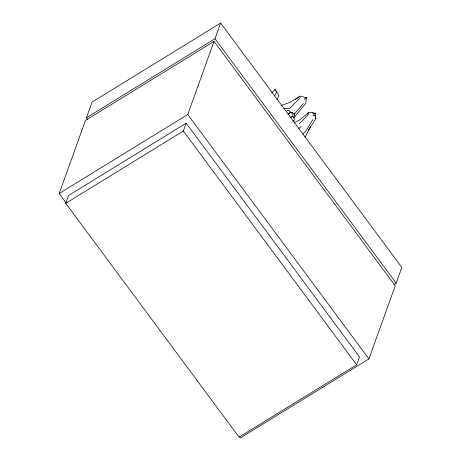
<?xml version="1.0" encoding="UTF-8"?>
<svg xmlns="http://www.w3.org/2000/svg" width="461" height="461" viewBox="0 0 461 461"><rect width="100%" height="100%" fill="white"/><g stroke="black" fill="none" stroke-linecap="round" stroke-linejoin="round"><path stroke-width="0.69" d="M313.434 113.193L312.679 112.282L308.795 112.421L307.314 114.219M308.276 130.319L315.9 118.604L315.163 115.285L315.474 113.118L312.523 113.152M66.015 202.782L59.164 193.534L85.487 120.407L214.054 41.375L395.238 285.791L368.915 358.917L240.348 437.95L239.495 436.792M87.717 119.526L86.432 117.791L92.085 102.083L220.652 23.05L401.836 267.466L396.183 283.169L393.734 284.679M65.75 203.336L68.58 195.481L186.181 123.185L359.494 356.975L356.664 364.83L239.063 437.12L65.75 203.336L183.357 131.039L186.181 123.185M59.164 193.534L187.725 114.501L214.054 41.375M86.432 117.791L214.993 38.759L220.652 23.05M277.199 99.766L278.888 95.294L274.975 89.509L271.696 93.064M305.015 137.251L310.483 126.787M274.554 95.865L276.715 92.171M312.817 119.606L306.254 130.48L302.906 134.151M293.801 117.878L305.983 103.103L306.018 99.72L306.888 97.594L303.811 97.3M303.338 103.523L294.216 114.282M291.629 117.169L293.098 115.388L292.741 113.383L290.661 112.225L288.102 114.063L290.661 112.225M293.231 117.342L294.694 115.561L294.343 113.556L291.992 112.588M299.206 123.825L308.933 113.994M300.342 97.663L289.491 108.531L284.08 108.444M315.474 113.118L312.886 115.377L315.163 115.285M298.538 128.757L301.171 126.458M308.795 112.421L299.759 119.9L294.147 122.885M292.741 121.306L294.446 120.05L293.945 117.607L292.7 116.645L290.165 117.348M291.243 113.129L292.262 112.398M304.289 99.397L306.888 97.594L305.614 97.939M295.271 99.501L299.466 96.608M281.337 105.46L289.963 102.365L300.134 96.153L303.35 96.608M287.047 110.502L289.301 110.611L290.626 112.375M214.993 38.759L396.183 283.169M187.725 114.501L368.915 358.917M183.357 131.039L356.664 364.83M274.975 89.509L275.862 91.001M315.007 115.913L315.9 118.604"/></g></svg>
